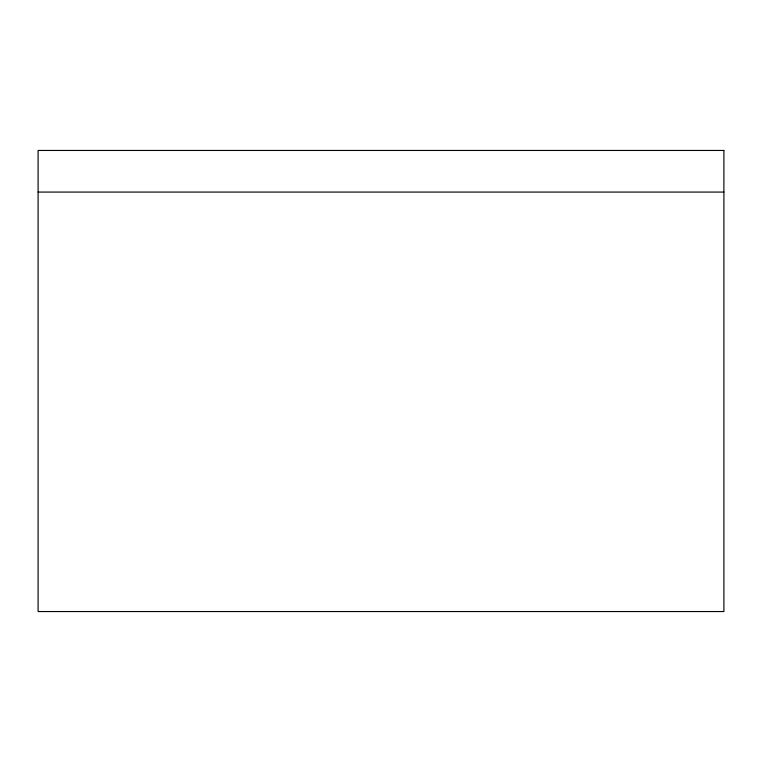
<?xml version="1.0" encoding="UTF-8"?>
<svg xmlns="http://www.w3.org/2000/svg" width="762" height="762" viewBox="0 0 762 762"><rect width="100%" height="100%" fill="white"/><g stroke="black" fill="none" stroke-linecap="round" stroke-linejoin="round"><path stroke-width="1.14" d="M38.1 192.072L723.9 192.072M723.9 150.457L38.1 150.457L38.1 611.543L723.9 611.543L723.9 150.457"/></g></svg>
